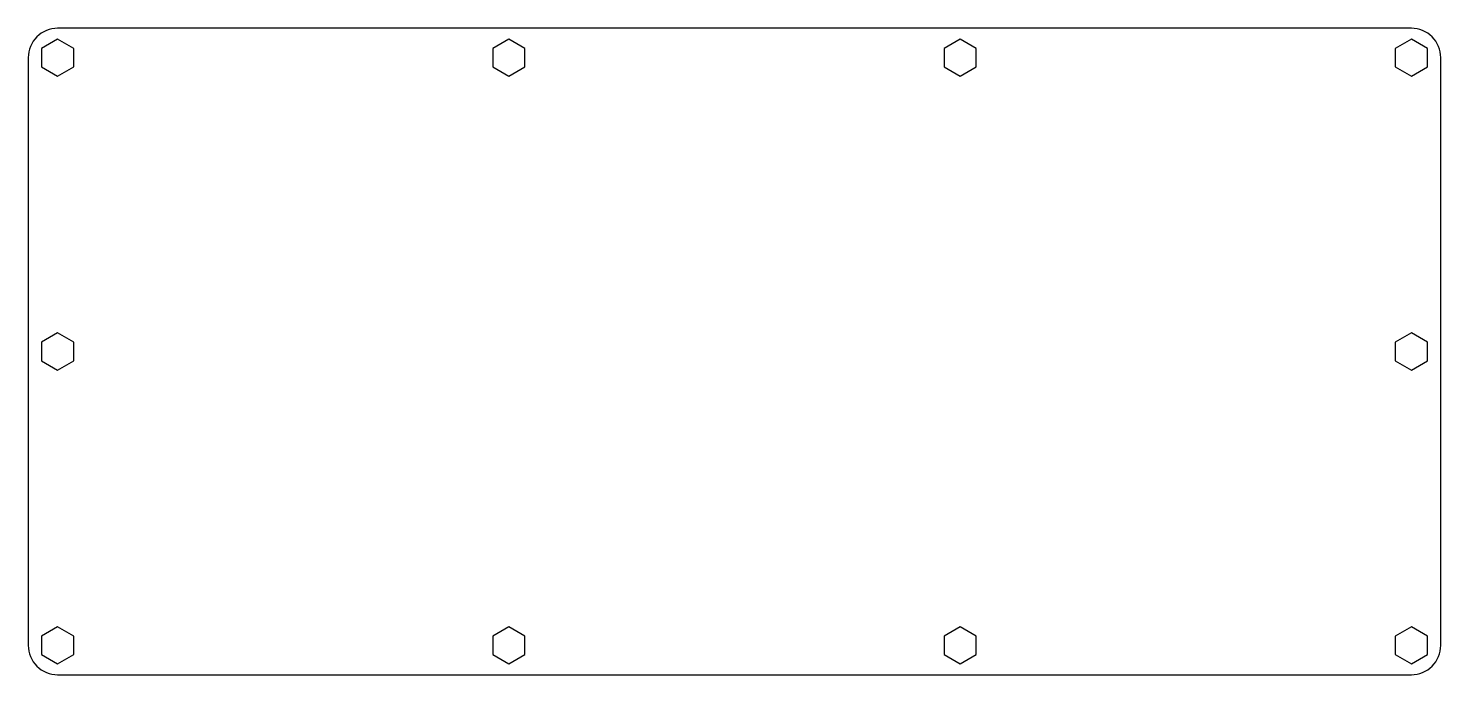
# Model space of a CAD drawing. Header units: millimetres. Extents: x 0 to 361, y 0 to 165.
import ezdxf

# ---------------------------------------------------------------- set-up
doc = ezdxf.new("R2010")
doc.units = ezdxf.units.MM
doc.layers.get('0').update_dxf_attribs({"linetype": 'CONTINUOUS'})

msp = doc.modelspace()

# ---------------------------------------------------------------- linework, layer by layer
msp.add_lwpolyline([(353.18, 165.1), (7.5, 165.1, 0.414214), (0, 157.6), (0, 7.5, 0.414214), (7.5, 0), (353.18, 0, 0.414214), (360.68, 7.5), (360.68, 157.6, 0.414214)], format="xyb", close=True)
for points in [[(3.4, 155.23), (7.5, 152.87), (11.6, 155.23), (11.6, 159.97), (7.5, 162.33), (3.4, 159.97)], [(122.73, 162.33), (118.63, 159.97), (118.63, 155.23), (122.73, 152.87), (126.83, 155.23), (126.83, 159.97)], [(237.95, 162.33), (233.85, 159.97), (233.85, 155.23), (237.95, 152.87), (242.05, 155.23), (242.05, 159.97)], [(353.18, 162.33), (349.08, 159.97), (349.08, 155.23), (353.18, 152.87), (357.28, 155.23), (357.28, 159.97)], [(7.5, 87.28), (3.4, 84.92), (3.4, 80.18), (7.5, 77.82), (11.6, 80.18), (11.6, 84.92)], [(353.18, 87.28), (349.08, 84.92), (349.08, 80.18), (353.18, 77.82), (357.28, 80.18), (357.28, 84.92)], [(7.5, 12.23), (3.4, 9.87), (3.4, 5.13), (7.5, 2.77), (11.6, 5.13), (11.6, 9.87)], [(122.73, 12.23), (118.63, 9.87), (118.63, 5.13), (122.73, 2.77), (126.83, 5.13), (126.83, 9.87)], [(237.95, 12.23), (233.85, 9.87), (233.85, 5.13), (237.95, 2.77), (242.05, 5.13), (242.05, 9.87)], [(353.18, 12.23), (349.08, 9.87), (349.08, 5.13), (353.18, 2.77), (357.28, 5.13), (357.28, 9.87)]]:
    msp.add_lwpolyline(points, close=True)

doc.saveas('drawing.dxf')
